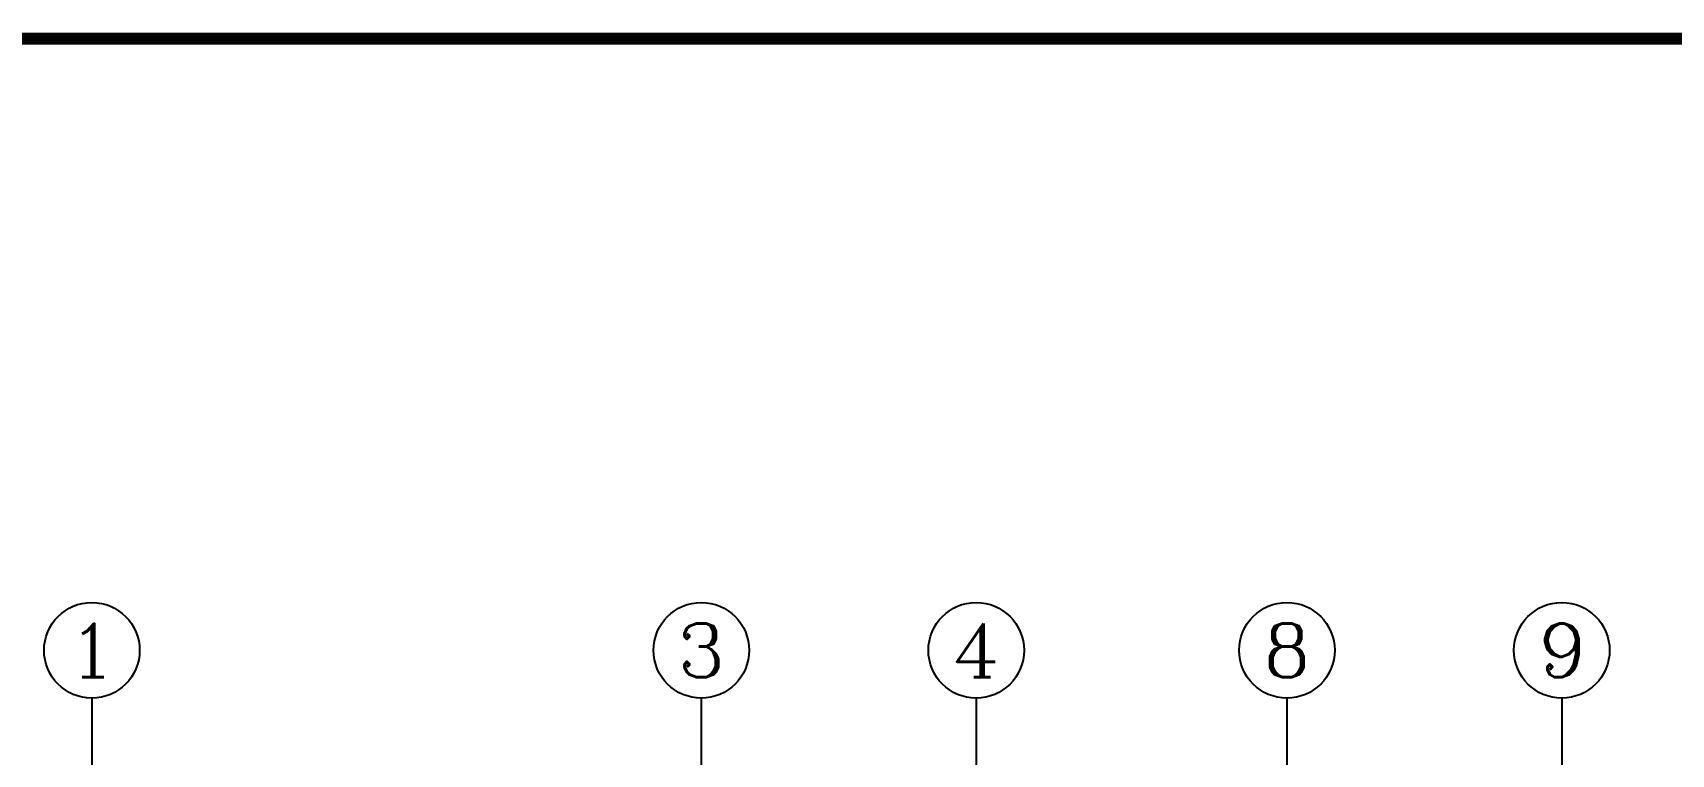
# Model space of a CAD drawing. Extents: x -726032 to 135930, y -151624 to 587044.
# Drawn here: x -481780 to -463956, y 436417 to 444263 of the extents above; entities that cross this region are included whole.
import ezdxf
from ezdxf.enums import TextEntityAlignment as Align

# ---------------------------------------------------------------- set-up
doc = ezdxf.new("R2010")
doc.units = 0
doc.header["$LTSCALE"] = 1000
doc.header["$MEASUREMENT"] = 0
doc.layers.get('0').update_dxf_attribs({"linetype": 'CONTINUOUS'})
for name, color, linetype in [('AXIS', 245, 'CONTINUOUS'), ('AXIS_TEXT', 7, 'CONTINUOUS'), ('PUB_TITLE', 1, 'CONTINUOUS')]:
    doc.layers.add(name, color=color, linetype=linetype)
doc.styles.add('COMPLEX', font='COMPLEX')

# ---------------------------------------------------------------- blocks, each defined once
blk = doc.blocks.new('_AXISO')
blk.add_circle((0, 0), 0.5)
at = {"layer": 'AXIS_TEXT', "style": 'COMPLEX', "width": 1.041667}
blk.add_attdef('A', text='', height=0.56, dxfattribs=at).set_placement((-0.25, -0.28), (0.25, -0.28), align=Align.FIT)

msp = doc.modelspace()

# ---------------------------------------------------------------- linework, layer by layer
at = {"layer": 'AXIS'}
for p, q in [((-481136.9, 437027.3), (-481136.9, 432855.9)), ((-474506.9, 437027.3), (-474506.9, 432855.9)), ((-471516.9, 437027.3), (-471516.9, 432855.9)), ((-468136.9, 437027.3), (-468136.9, 432855.9)), ((-465146.9, 437027.3), (-465146.9, 432855.9))]:
    msp.add_line(p, q, dxfattribs=at)
at = {"layer": 'PUB_TITLE', "const_width": 130}
msp.add_lwpolyline([(-492805.4, 392198.4), (-400115.4, 392198.4), (-400115.4, 444198.4), (-492805.4, 444198.4)], close=True, dxfattribs=at)

# ---------------------------------------------------------------- block references
at = {"layer": 'AXIS'}
ref = msp.add_blockref('_AXISO', (-481136.9, 437547.3), dxfattribs=dict(at, xscale=1040, yscale=1040, zscale=1040))
ref.add_attrib('A', '1', dxfattribs={"layer": 'AXIS_TEXT', "height": 582.4, "style": 'COMPLEX', "width": 2.083333}).set_placement((-481396.9, 437256.1), (-480876.9, 437256.1), align=Align.FIT)
ref = msp.add_blockref('_AXISO', (-474506.9, 437547.3), dxfattribs=dict(at, xscale=1040, yscale=1040, zscale=1040))
ref.add_attrib('A', '3', dxfattribs={"layer": 'AXIS_TEXT', "height": 582.4, "style": 'COMPLEX', "width": 1.339286}).set_placement((-474766.9, 437256.1), (-474246.9, 437256.1), align=Align.FIT)
ref = msp.add_blockref('_AXISO', (-471516.9, 437547.3), dxfattribs=dict(at, xscale=1040, yscale=1040, zscale=1040))
ref.add_attrib('A', '4', dxfattribs={"layer": 'AXIS_TEXT', "height": 582.4, "style": 'COMPLEX', "width": 1.171875}).set_placement((-471776.9, 437256.1), (-471256.9, 437256.1), align=Align.FIT)
ref = msp.add_blockref('_AXISO', (-468136.9, 437547.3), dxfattribs=dict(at, xscale=1040, yscale=1040, zscale=1040))
ref.add_attrib('A', '8', dxfattribs={"layer": 'AXIS_TEXT', "height": 582.4, "style": 'COMPLEX', "width": 1.339286}).set_placement((-468396.9, 437256.1), (-467876.9, 437256.1), align=Align.FIT)
ref = msp.add_blockref('_AXISO', (-465146.9, 437547.3), dxfattribs=dict(at, xscale=1040, yscale=1040, zscale=1040))
ref.add_attrib('A', '9', dxfattribs={"layer": 'AXIS_TEXT', "height": 582.4, "style": 'COMPLEX', "width": 1.339286}).set_placement((-465406.9, 437256.1), (-464886.9, 437256.1), align=Align.FIT)

doc.saveas('drawing.dxf')
